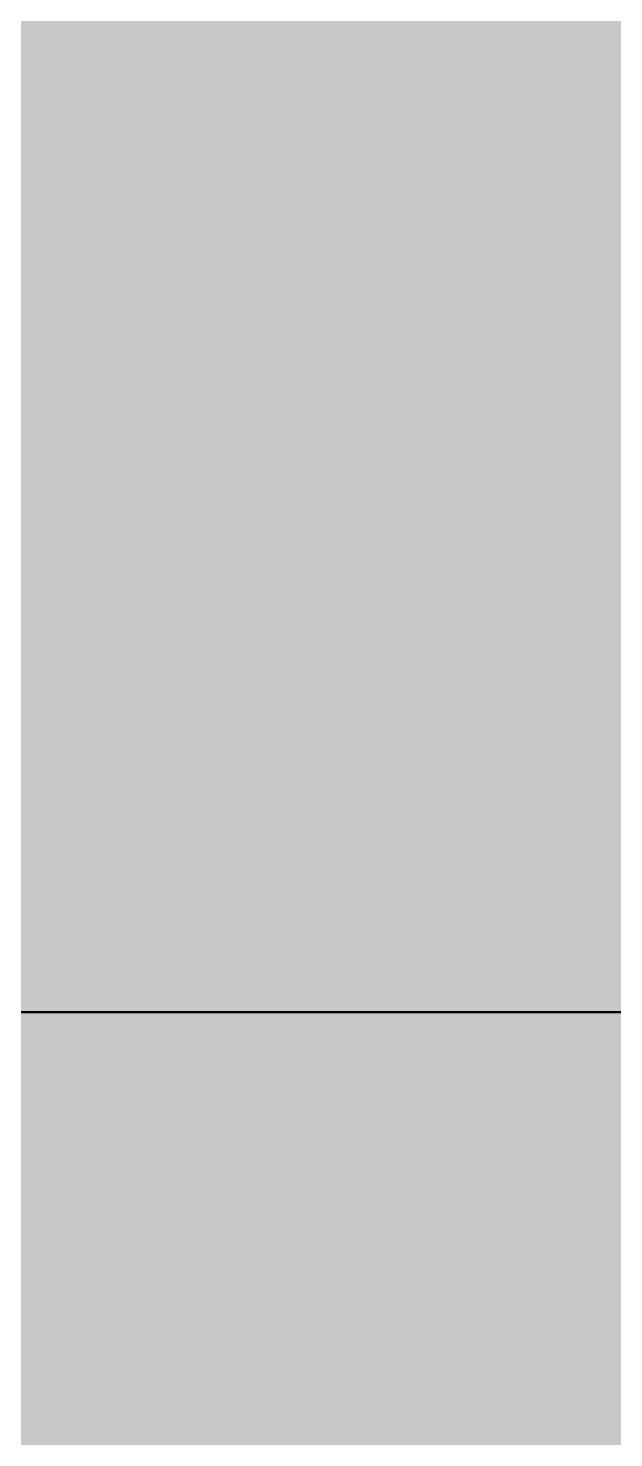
# Model space of a CAD drawing. Header units: millimetres. Extents: x -155050 to -36395, y -2753 to 7638.
# Drawn here: x -81229.7 to -81158.8, y -801.5 to -630.9 of the extents above; entities that cross this region are included whole.
import ezdxf

# ---------------------------------------------------------------- set-up
doc = ezdxf.new("R2010")
doc.units = ezdxf.units.MM
for name, pattern in [('IMPORT-DASHDOT', [11.176, 8.128, -1.524, 0, -1.524]), ('IMPORT-DASHED _2_', [9.652, 8.128, -1.524]), ('IMPORT-DĚLICÍ2 _2_', [15.875, 6.35, -3.175, 0, -3.175, 0, -3.175]), ('IMPORT-KANVBRDO', [20, 7, -6.5, 0, -6.5])]:
    doc.linetypes.add(name, pattern=pattern)
for name, color, linetype, lineweight, true_color in [('---1 - PBS PNP-1', 1, 'Continuous', 35, 0xff0000), ('00_pl_deštová voda oblast', 6, 'Continuous', 25, 0xff00ff), ('00_pL_hranice pozemku', 1, 'Continuous', 35, 0xff0000), ('00_pL_katastr-1', 150, 'Continuous', 35, 0x007fff), ('00_pL_KOTY 1500', 7, 'Continuous', 9, 0x260000), ('00_pL_objekt', 1, 'Continuous', 50, 0xff0000), ('00_pL_přípojka destova kanalizace-2', 7, 'Continuous', 35, 0x3f7f3f), ('212_HK_situace_03_dwg-1', 40, 'Continuous', 9, 0xffbf00), ('A-DOOR-5', 7, 'Continuous', 9, 0xf7f7ef), ('A-FLOR-LEVL-1', 7, 'Continuous', 9, 0x7f7f7f), ('hch budova-1', 7, 'Continuous', 9, 0x00a5a5), ('hch kanal-3', 30, 'IMPORT-KANVBRDO', 9, 0xff7f00), ('hch oploceni-1', 7, 'IMPORT-DĚLICÍ2 _2_', 9, 0x00a5a5), ('hch teren-1', 7, 'Continuous', 9, 0x00a5a5), ('hch tok-1', 7, 'Continuous', 9, 0x00a5a5), ('Obrys', 2, 'Continuous', 9, 0xffff00), ('Obrys-2', 1, 'IMPORT-DASHED _2_', 9, 0xff0000), ('Obrys-3', 5, 'Continuous', 9, 0x0000ff), ('Obrys-4', 5, 'IMPORT-DASHDOT', 9, 0x0000ff), ('PDF7_000 AVE ISN ELEKTRO VO SVĚTLA', 9, 'Continuous', 9, 0x808080), ('PDF7_000 ISN KABELY NN', 9, 'Continuous', 9, 0x808080), ('PDF7_000 ISN SDĚL OPTIKA METALIKA CHRÁNIČKA PŘÍVOD', 9, 'Continuous', 9, 0x808080), ('PDF7_0V - Splašky výtlak zaměřeno', 9, 'Continuous', 9, 0x808080), ('PDF7_0V - Voda návrh', 9, 'Continuous', 9, 0x808080), ('PDF7_0V-návrh kanal dešťová', 7, 'Continuous', 9, 0x656565), ('PDF7_CKKOTY', 7, 'Continuous', 9, 0x260000), ('PDF7_GP Hraniční linie', 7, 'Continuous', 9, 0x0052a5), ('PDF7_GP Stromy', 7, 'Continuous', 9, 0x67a552), ('PDF7_GP Výšky bodů', 7, 'Continuous', 9, 0x0052a5), ('PDF7_POPIS_500', 1, 'Continuous', 9, 0xff0000), ('PDF7_Slezské Předměstí_646971$0$21900', 7, 'Continuous', 9, 0x002600), ('PDF7_VO_KABEL', 7, 'Continuous', 9, 0x7f6f3f), ('zed-1', 5, 'Continuous', 9, 0x0000ff)]:
    doc.layers.add(name, color=color, linetype=linetype, lineweight=lineweight, true_color=true_color)
for name, color, linetype, lineweight in [('0-1', 7, 'Continuous', 9), ('00_pL_KOTY', 7, 'Continuous', 9), ('00_pl_rozhrani ploch', 7, 'Continuous', 18), ('00_pL_stavajici objekty', 7, 'Continuous', 50), ('2966-1_navrh dispozice stroju-HK_02_dwg-1', 7, 'Continuous', 9), ('2966-1_navrh dispozice stroju-HK_dwg-1', 7, 'Continuous', 9), ('A-DOOR', 7, 'Continuous', 9), ('A-FLOR-LEVL', 7, 'Continuous', 9), ('HK_TEREN_SESAZENI_dwg-1', 7, 'Continuous', 9), ('Kóty', 7, 'Continuous', 9), ('PDF7_000 BOURÁNÍ', 7, 'Continuous', 9)]:
    doc.layers.add(name, color=color, linetype=linetype, lineweight=lineweight)

# ---------------------------------------------------------------- blocks, each defined once
blk = doc.blocks.new('M_Vrata_ výsuvná_ sekční - 3000X4000 MM-499574-Řez 4')
at = {"layer": 'A-DOOR-5'}
blk.add_hatch(color=256, dxfattribs=at).paths.add_polyline_path([(-193437.35, -750), (-193133.19, -750), (-193133.19, -738), (-193008.09, -738), (-193008.09, -450), (-192979.2, -450), (-192979.2, 1700), (-192988.19, 1700), (-192988.19, 2750), (-196979.2, 2750), (-196979.2, -738), (-196843.19, -738), (-196843.19, -750), (-193788.73, -750)])
at = {"layer": 'A-DOOR'}
for p, q in [((-193133.19, -750), (-196843.19, -750)), ((-196843.19, -750), (-193133.19, -750))]:
    blk.add_line(p, q, dxfattribs=at)
blk = doc.blocks.new('Rampa - Rampa-823350-Řez 4')
at = {"layer": 'A-FLOR-LEVL-1'}
blk.add_hatch(color=256, dxfattribs=at).paths.add_polyline_path([(-194491.48, -945.21), (-192988.19, -945.21), (-192988.19, -765.12), (-193008.09, -765.12), (-193008.09, -756), (-193108.19, -756), (-193108.19, -750), (-196868.19, -750), (-196868.19, -756), (-196988.19, -756.78), (-196988.19, -945.21), (-195897, -945.21)])
blk = doc.blocks.new('2966-1_navrh dispozice stroju-HK_dwg-867852-Řez 4')
at = {"layer": '0-1'}
for p, q in [((-194955.83, -750), (-197875.83, -750)), ((-197875.83, -750), (-194955.83, -750)), ((-194955.83, -750), (-197875.83, -750)), ((-197875.83, -750), (-196306.83, -750)), ((-194955.83, -750), (-197875.83, -750)), ((-194955.83, -750), (-197875.83, -750)), ((-194955.83, -750), (-197875.83, -750)), ((-194955.83, -750), (-197875.83, -750)), ((-194955.83, -750), (-197875.83, -750)), ((-194955.83, -750), (-197875.83, -750)), ((-194955.83, -750), (-197875.83, -750)), ((-194955.83, -750), (-197875.83, -750)), ((-194955.83, -750), (-197875.83, -750)), ((-194955.83, -750), (-197875.83, -750)), ((-194955.83, -750), (-197875.83, -750)), ((-194955.83, -750), (-197875.83, -750)), ((-197875.83, -750), (-194955.83, -750)), ((-196306.83, -750), (-197875.83, -750)), ((-194955.83, -750), (-197875.83, -750)), ((-194955.83, -750), (-197875.83, -750)), ((-194955.83, -750), (-197875.83, -750)), ((-194955.83, -750), (-197875.83, -750)), ((-194955.83, -750), (-197875.83, -750)), ((-194955.83, -750), (-197875.83, -750)), ((-194955.83, -750), (-197875.83, -750)), ((-194955.83, -750), (-197875.83, -750)), ((-194955.83, -750), (-197875.83, -750)), ((-194955.83, -750), (-197875.83, -750)), ((-194955.83, -750), (-197875.83, -750)), ((-194955.83, -750), (-197875.83, -750)), ((-197616.83, -750), (-194955.83, -750)), ((-197616.83, -750), (-194955.83, -750)), ((-196394.83, -750), (-197304.83, -750)), ((-197304.83, -750), (-196394.83, -750)), ((-197304.83, -750), (-196394.83, -750)), ((-197304.83, -750), (-196394.83, -750)), ((-196394.83, -750), (-197304.83, -750)), ((-197304.83, -750), (-196394.83, -750)), ((-197304.83, -750), (-196394.83, -750)), ((-197304.83, -750), (-196394.83, -750)), ((-197214.83, -750), (-196634.83, -750)), ((-196634.83, -750), (-197214.83, -750)), ((-197214.83, -750), (-196634.83, -750)), ((-196634.83, -750), (-197214.83, -750)), ((-196654.83, -750), (-197194.83, -750)), ((-196654.83, -750), (-197194.83, -750)), ((-196816.87, -750), (-196537.33, -750)), ((-196816.87, -750), (-196537.33, -750)), ((-196537.33, -750), (-196812.83, -750)), ((-196812.83, -750), (-196537.33, -750)), ((-196537.33, -750), (-196812.83, -750)), ((-196812.83, -750), (-196537.33, -750)), ((-196639.85, -750), (-196795.8, -750)), ((-196640.83, -750), (-196794.83, -750)), ((-196789.83, -750), (-196645.83, -750)), ((-196646.83, -750), (-196788.83, -750)), ((-196646.83, -750), (-196788.83, -750)), ((-196654.11, -750), (-196781.55, -750)), ((-196655.81, -750), (-196779.44, -750)), ((-196655.81, -750), (-196779.44, -750)), ((-196653.33, -750), (-196779.33, -750)), ((-196653.33, -750), (-196779.33, -750)), ((-196653.33, -750), (-196779.33, -750)), ((-196653.33, -750), (-196779.33, -750)), ((-196653.33, -750), (-196779.33, -750)), ((-196653.33, -750), (-196779.33, -750)), ((-196778.33, -750), (-196654.33, -750)), ((-196778.33, -750), (-196654.33, -750)), ((-196660.83, -750), (-196774.83, -750)), ((-196774.83, -750), (-196660.83, -750)), ((-196772.41, -750), (-196660.25, -750)), ((-196772.41, -750), (-196660.25, -750)), ((-196764.08, -750), (-196554.83, -750)), ((-196764.08, -750), (-196554.83, -750)), ((-196763.83, -750), (-196668.83, -750)), ((-196763.83, -750), (-196668.83, -750)), ((-196668.83, -750), (-196763.83, -750)), ((-196668.83, -750), (-196763.83, -750)), ((-196763.83, -750), (-196668.83, -750)), ((-196763.83, -750), (-196668.83, -750)), ((-196668.83, -750), (-196763.83, -750)), ((-196668.83, -750), (-196763.83, -750)), ((-196763.58, -750), (-196672.08, -750)), ((-196755.88, -750), (-196679.78, -750)), ((-196654.11, -750), (-196717.83, -750)), ((-196680.83, -750), (-196698.83, -750)), ((-196646.83, -750), (-196697.83, -750)), ((-196666.78, -750), (-196697.52, -750)), ((-196666.78, -750), (-196697.52, -750)), ((-196666.78, -750), (-196697.52, -750)), ((-196666.78, -750), (-196697.52, -750)), ((-196676.33, -750), (-196696.33, -750)), ((-196676.33, -750), (-196696.33, -750)), ((-196552.83, -750), (-196694.83, -750)), ((-196689.91, -750), (-196633.83, -750)), ((-196483.75, -750), (-196689.91, -750)), ((-196687.83, -750), (-196633.83, -750)), ((-196684.95, -750), (-196680.83, -750)), ((-196681.3, -750), (-196661.54, -750)), ((-196681.3, -750), (-196661.54, -750)), ((-196680.51, -750), (-196681.23, -750)), ((-196680.51, -750), (-196681.23, -750)), ((-196680.51, -750), (-196681.23, -750)), ((-196680.51, -750), (-196681.23, -750)), ((-196663.83, -750), (-196680.83, -750)), ((-196675.2, -750), (-196680.51, -750)), ((-196675.2, -750), (-196680.51, -750)), ((-196678.33, -750), (-196680.08, -750)), ((-196679.78, -750), (-196666.08, -750)), ((-196678.33, -750), (-196665.73, -750)), ((-196678.33, -750), (-196677.83, -750)), ((-196660.28, -750), (-196677.49, -750)), ((-196660.28, -750), (-196677.49, -750)), ((-196667.33, -750), (-196675.33, -750)), ((-196667.33, -750), (-196675.33, -750)), ((-196671.33, -750), (-196675.33, -750)), ((-196667.33, -750), (-196675.33, -750)), ((-196667.33, -750), (-196675.33, -750)), ((-196671.33, -750), (-196675.33, -750)), ((-196664.83, -750), (-196675.33, -750)), ((-196664.83, -750), (-196675.33, -750)), ((-196675.28, -750), (-196674.59, -750)), ((-196675.2, -750), (-196674.83, -750)), ((-196674.83, -750), (-196675.2, -750)), ((-196675.2, -750), (-196674.83, -750)), ((-196674.83, -750), (-196675.2, -750)), ((-196672.04, -750), (-196675.16, -750)), ((-196672.83, -750), (-196674.83, -750)), ((-196674.83, -750), (-196672.83, -750)), ((-196672.83, -750), (-196674.83, -750)), ((-196674.83, -750), (-196672.83, -750)), ((-196661.33, -750), (-196673.93, -750)), ((-196661.33, -750), (-196673.93, -750)), ((-196665.85, -750), (-196673.86, -750)), ((-196664.83, -750), (-196672.83, -750)), ((-196672.83, -750), (-196664.83, -750)), ((-196664.83, -750), (-196672.83, -750)), ((-196672.83, -750), (-196664.83, -750)), ((-196667.33, -750), (-196671.33, -750)), ((-196667.33, -750), (-196671.33, -750)), ((-196654.11, -750), (-196670.11, -750)), ((-196654.11, -750), (-196670.11, -750)), ((-196666.78, -750), (-196668.83, -750)), ((-196666.78, -750), (-196668.83, -750)), ((-196663.83, -750), (-196668.83, -750)), ((-196663.83, -750), (-196668.83, -750)), ((-196663.83, -750), (-196668.83, -750)), ((-196663.83, -750), (-196668.83, -750)), ((-196666.78, -750), (-196668.83, -750)), ((-196666.78, -750), (-196668.83, -750)), ((-196663.83, -750), (-196668.83, -750)), ((-196663.83, -750), (-196668.83, -750)), ((-196663.83, -750), (-196668.83, -750)), ((-196663.83, -750), (-196668.83, -750)), ((-196655.76, -750), (-196668.32, -750)), ((-196645.83, -750), (-196668.3, -750)), ((-196667.61, -750), (-196666.78, -750)), ((-196667.61, -750), (-196666.78, -750)), ((-196667.31, -750), (-196663.07, -750)), ((-196667.31, -750), (-196663.07, -750)), ((-196663.83, -750), (-196666.78, -750)), ((-196666.78, -750), (-196663.83, -750)), ((-196666.08, -750), (-196633.83, -750)), ((-196657.21, -750), (-196665.85, -750)), ((-196614.33, -750), (-196664.83, -750)), ((-196664.83, -750), (-196614.33, -750)), ((-196614.33, -750), (-196664.83, -750)), ((-196664.83, -750), (-196614.33, -750)), ((-196655.83, -750), (-196663.83, -750)), ((-196655.83, -750), (-196663.83, -750)), ((-196663.33, -750), (-196661.58, -750)), ((-196660.95, -750), (-196663.07, -750)), ((-196660.95, -750), (-196663.07, -750)), ((-196654.71, -750), (-196660.95, -750)), ((-196654.71, -750), (-196660.95, -750)), ((-196633.83, -750), (-196660.83, -750)), ((-196660.33, -750), (-196660.83, -750)), ((-196660.83, -750), (-196660.33, -750)), ((-196660.83, -750), (-196660.33, -750)), ((-196660.33, -750), (-196660.83, -750)), ((-196660.83, -750), (-196660.33, -750)), ((-196660.83, -750), (-196660.33, -750)), ((-196660.83, -750), (-196660.33, -750)), ((-196660.33, -750), (-196660.83, -750)), ((-196660.83, -750), (-196660.33, -750)), ((-196660.33, -750), (-196660.83, -750)), ((-196660.83, -750), (-196660.33, -750)), ((-196660.83, -750), (-196660.33, -750)), ((-196660.83, -750), (-196660.33, -750)), ((-196660.83, -750), (-196660.33, -750)), ((-196660.83, -750), (-196660.33, -750)), ((-196660.83, -750), (-196660.33, -750)), ((-196660.33, -750), (-196660.83, -750)), ((-196660.33, -750), (-196660.83, -750)), ((-196660.83, -750), (-196660.33, -750)), ((-196660.83, -750), (-196660.33, -750)), ((-196660.33, -750), (-196660.83, -750)), ((-196660.83, -750), (-196660.33, -750)), ((-196660.83, -750), (-196660.33, -750)), ((-196660.83, -750), (-196660.33, -750)), ((-196660.33, -750), (-196660.83, -750)), ((-196660.83, -750), (-196660.33, -750)), ((-196660.33, -750), (-196660.83, -750)), ((-196660.83, -750), (-196660.33, -750)), ((-196660.83, -750), (-196660.33, -750)), ((-196660.83, -750), (-196660.33, -750)), ((-196660.83, -750), (-196660.33, -750)), ((-196660.83, -750), (-196660.33, -750)), ((-196660.83, -750), (-196660.33, -750)), ((-196660.33, -750), (-196660.83, -750)), ((-196652.83, -750), (-196660.33, -750)), ((-196660.33, -750), (-196652.83, -750)), ((-196652.83, -750), (-196660.33, -750)), ((-196660.33, -750), (-196652.83, -750)), ((-196652.83, -750), (-196660.33, -750)), ((-196660.33, -750), (-196652.83, -750)), ((-196652.83, -750), (-196660.33, -750)), ((-196660.33, -750), (-196652.83, -750)), ((-196660.25, -750), (-196652.58, -750)), ((-196660.25, -750), (-196652.58, -750)), ((-196656.65, -750), (-196657.58, -750)), ((-196656.65, -750), (-196657.58, -750)), ((-196656.65, -750), (-196657.58, -750)), ((-196656.65, -750), (-196657.58, -750)), ((-196656.16, -750), (-196656.65, -750)), ((-196656.16, -750), (-196656.65, -750)), ((-196656.16, -750), (-196656.65, -750)), ((-196656.16, -750), (-196656.65, -750)), ((-196654.83, -750), (-196644.83, -750)), ((-196654.83, -750), (-196644.83, -750)), ((-196653.83, -750), (-196654.71, -750)), ((-196653.83, -750), (-196654.71, -750)), ((-196654.33, -750), (-196653.33, -750)), ((-196654.33, -750), (-196653.33, -750)), ((-196653.86, -750), (-196654.33, -750)), ((-196651.83, -750), (-196653.83, -750)), ((-196653.83, -750), (-196651.83, -750)), ((-196651.33, -750), (-196653.33, -750)), ((-196651.33, -750), (-196653.33, -750)), ((-196653.33, -750), (-196650.83, -750)), ((-196650.83, -750), (-196653.33, -750)), ((-196653.33, -750), (-196650.83, -750)), ((-196650.83, -750), (-196653.33, -750)), ((-196652.36, -750), (-196653.3, -750)), ((-196652.36, -750), (-196653.3, -750)), ((-196652.36, -750), (-196653.3, -750)), ((-196652.36, -750), (-196653.3, -750)), ((-196646.83, -750), (-196652.83, -750)), ((-196652.83, -750), (-196646.83, -750)), ((-196646.83, -750), (-196652.83, -750)), ((-196652.83, -750), (-196646.83, -750)), ((-196649.42, -750), (-196652.58, -750)), ((-196649.42, -750), (-196652.58, -750)), ((-196651.87, -750), (-196652.36, -750)), ((-196651.87, -750), (-196652.36, -750)), ((-196651.87, -750), (-196652.36, -750)), ((-196651.87, -750), (-196652.36, -750)), ((-196651.83, -750), (-196640.33, -750)), ((-196649.33, -750), (-196651.33, -750)), ((-196651.33, -750), (-196649.33, -750)), ((-196649.33, -750), (-196651.33, -750)), ((-196649.33, -750), (-196651.33, -750)), ((-196649.33, -750), (-196651.33, -750)), ((-196645.83, -750), (-196651.02, -750)), ((-196649.33, -750), (-196635.33, -750)), ((-196645.83, -750), (-196646.83, -750)), ((-196631.33, -750), (-196646.83, -750)), ((-196646.83, -750), (-196631.33, -750)), ((-196646.83, -750), (-196617.4, -750)), ((-196646.83, -750), (-196617.4, -750)), ((-196631.33, -750), (-196646.83, -750)), ((-196646.83, -750), (-196631.33, -750)), ((-196646.83, -750), (-196617.4, -750)), ((-196646.83, -750), (-196617.4, -750)), ((-196635.33, -750), (-196646.33, -750)), ((-196635.33, -750), (-196646.33, -750)), ((-196642.83, -750), (-196645.83, -750)), ((-196645.83, -750), (-196645.43, -750)), ((-196642.83, -750), (-196645.83, -750)), ((-196645.33, -750), (-196645.83, -750)), ((-196645.83, -750), (-196645.33, -750)), ((-196645.33, -750), (-196645.83, -750)), ((-196645.83, -750), (-196645.33, -750)), ((-196645.33, -750), (-196642.33, -750)), ((-196642.33, -750), (-196645.33, -750)), ((-196645.33, -750), (-196642.33, -750)), ((-196642.33, -750), (-196645.33, -750)), ((-196644.83, -750), (-196634.83, -750)), ((-196644.83, -750), (-196634.83, -750)), ((-196644.83, -750), (-196634.83, -750)), ((-196644.83, -750), (-196634.83, -750)), ((-196640.33, -750), (-196642.83, -750)), ((-196633.83, -750), (-196642.83, -750)), ((-196621.33, -750), (-196641.33, -750)), ((-196621.33, -750), (-196641.33, -750)), ((-196621.33, -750), (-196641.33, -750)), ((-196621.33, -750), (-196641.33, -750)), ((-196640.33, -750), (-196633.83, -750)), ((-196639.95, -750), (-196635.95, -750)), ((-196635.95, -750), (-196639.95, -750)), ((-196614.33, -750), (-196635.33, -750)), ((-196635.33, -750), (-196614.33, -750)), ((-196635.33, -750), (-196628.13, -750)), ((-196628.13, -750), (-196635.33, -750)), ((-196635.33, -750), (-196628.13, -750)), ((-196628.13, -750), (-196635.33, -750)), ((-196614.33, -750), (-196635.33, -750)), ((-196635.33, -750), (-196614.33, -750)), ((-196635.33, -750), (-196628.13, -750)), ((-196628.13, -750), (-196635.33, -750)), ((-196635.33, -750), (-196628.13, -750)), ((-196628.13, -750), (-196635.33, -750)), ((-196633.43, -750), (-196635.32, -750)), ((-196633.43, -750), (-196635.32, -750)), ((-196634.75, -750), (-196628.13, -750)), ((-196628.13, -750), (-196634.75, -750)), ((-196628.13, -750), (-196634.12, -750)), ((-196634.12, -750), (-196628.13, -750)), ((-196633.93, -750), (-196628.13, -750)), ((-196628.13, -750), (-196633.93, -750)), ((-196453.83, -750), (-196633.83, -750)), ((-196633.83, -750), (-196453.83, -750)), ((-196616.33, -750), (-196631.33, -750)), ((-196616.33, -750), (-196631.33, -750)), ((-196616.33, -750), (-196631.33, -750)), ((-196616.33, -750), (-196631.33, -750)), ((-196580.83, -750), (-196628.83, -750)), ((-196628.83, -750), (-196580.83, -750)), ((-196580.83, -750), (-196628.83, -750)), ((-196628.83, -750), (-196580.83, -750)), ((-196627.33, -750), (-196628.13, -750)), ((-196627.33, -750), (-196628.13, -750)), ((-196627.33, -750), (-196628.13, -750)), ((-196627.33, -750), (-196628.13, -750)), ((-196627.33, -750), (-196628.13, -750)), ((-196627.33, -750), (-196628.13, -750)), ((-196627.33, -750), (-196628.13, -750)), ((-196627.33, -750), (-196628.13, -750)), ((-196627.33, -750), (-196628.13, -750)), ((-196627.33, -750), (-196628.13, -750)), ((-196627.33, -750), (-196628.13, -750)), ((-196627.33, -750), (-196628.13, -750)), ((-196627.33, -750), (-196628.13, -750)), ((-196627.33, -750), (-196628.13, -750)), ((-196616.83, -750), (-196617.83, -750)), ((-196614.84, -750), (-196617.4, -750)), ((-196614.84, -750), (-196617.4, -750)), ((-196616.83, -750), (-196614.33, -750)), ((-196616.83, -750), (-196614.33, -750)), ((-196613.84, -750), (-196616.83, -750))]:
    blk.add_line(p, q, dxfattribs=at)
at = {"layer": '0-1', "flags": 128}
for points in [[(-196536.83, -750), (-196554.75, -750), (-197294.91, -750), (-197312.83, -750)], [(-196536.83, -750), (-196554.75, -750), (-197294.91, -750), (-197312.83, -750)], [(-197194.83, -750), (-196654.83, -750), (-196644.83, -750)], [(-197194.83, -750), (-196654.83, -750), (-196644.83, -750)], [(-196537.33, -750), (-196824.83, -750), (-196851.83, -750)], [(-196537.33, -750), (-196824.83, -750), (-196851.83, -750)], [(-196794.83, -750), (-196664.83, -750), (-196654.83, -750)], [(-196794.83, -750), (-196664.83, -750), (-196654.83, -750)], [(-196794.83, -750), (-196664.83, -750), (-196654.83, -750)], [(-196794.83, -750), (-196664.83, -750), (-196654.83, -750)], [(-196654.33, -750), (-196778.33, -750), (-196779.33, -750)], [(-196654.33, -750), (-196778.33, -750), (-196779.33, -750)], [(-196664, -750), (-196768.66, -750), (-196772.41, -750), (-196660.25, -750)], [(-196664, -750), (-196768.66, -750), (-196772.41, -750), (-196660.25, -750)], [(-196770.6, -750), (-196662.05, -750), (-196661.87, -750), (-196663.83, -750), (-196768.83, -750), (-196770.79, -750)], [(-196770.6, -750), (-196662.05, -750), (-196661.87, -750), (-196663.83, -750), (-196768.83, -750), (-196770.79, -750)], [(-196763.83, -750), (-196735.14, -750), (-196697.52, -750), (-196671.33, -750), (-196675.33, -750)], [(-196763.83, -750), (-196735.14, -750), (-196697.52, -750), (-196671.33, -750), (-196675.33, -750)], [(-196672.08, -750), (-196672.15, -750), (-196763.5, -750)], [(-196670.09, -750), (-196670.11, -750), (-196716.33, -750), (-196762.55, -750), (-196762.57, -750), (-196670.08, -750), (-196653.86, -750), (-196651.35, -750), (-196651.6, -750)], [(-196670.09, -750), (-196670.11, -750), (-196716.33, -750), (-196762.55, -750), (-196762.57, -750), (-196670.08, -750), (-196653.86, -750), (-196651.35, -750), (-196651.6, -750)], [(-196668.83, -750), (-196697.52, -750), (-196735.14, -750), (-196761.33, -750), (-196757.33, -750)], [(-196668.83, -750), (-196697.52, -750), (-196735.14, -750), (-196761.33, -750), (-196757.33, -750)], [(-196674.65, -750), (-196675.16, -750), (-196760.49, -750)], [(-196755.22, -750), (-196742.97, -750), (-196742.89, -750), (-196689.76, -750), (-196689.68, -750), (-196677.44, -750)], [(-196755.22, -750), (-196742.97, -750), (-196742.89, -750), (-196689.76, -750), (-196689.68, -750), (-196677.44, -750)], [(-196752.89, -750), (-196752.33, -750), (-196680.33, -750), (-196679.76, -750)], [(-196752.89, -750), (-196752.33, -750), (-196680.33, -750), (-196679.76, -750)], [(-196552.83, -750), (-196694.83, -750), (-196702.83, -750)], [(-196702.83, -750), (-196694.83, -750), (-196552.83, -750)], [(-196697.83, -750), (-196687.83, -750), (-196475.83, -750)], [(-196633.83, -750), (-196687.83, -750), (-196697.83, -750)], [(-196548.83, -750), (-196683.83, -750), (-196693.83, -750)], [(-196552.83, -750), (-196556.36, -750), (-196689.91, -750)], [(-196633.83, -750), (-196687.83, -750), (-196689.91, -750)], [(-196481.04, -750), (-196524.63, -750), (-196543.03, -750), (-196548.83, -750), (-196689.91, -750)], [(-196475.83, -750), (-196485.83, -750), (-196687.83, -750), (-196689.91, -750)], [(-196681.23, -750), (-196680.51, -750), (-196681.23, -750)], [(-196681.23, -750), (-196680.51, -750), (-196675.2, -750)], [(-196675.2, -750), (-196680.51, -750), (-196681.23, -750)], [(-196681.23, -750), (-196680.51, -750), (-196681.23, -750)], [(-196681.23, -750), (-196680.51, -750), (-196675.2, -750)], [(-196675.2, -750), (-196680.51, -750), (-196681.23, -750)], [(-196680.83, -750), (-196665.32, -750), (-196678.33, -750)], [(-196678.33, -750), (-196663.33, -750), (-196663.83, -750)], [(-196677.83, -750), (-196668.64, -750), (-196678.33, -750)], [(-196677.49, -750), (-196677.44, -750), (-196660.37, -750), (-196660.28, -750)], [(-196677.49, -750), (-196677.44, -750), (-196660.37, -750), (-196660.28, -750)], [(-196666.78, -750), (-196666.71, -750), (-196669.02, -750), (-196671.33, -750), (-196673.64, -750), (-196675.95, -750), (-196673.64, -750), (-196671.33, -750), (-196669.02, -750), (-196666.71, -750), (-196666.78, -750), (-196663.83, -750)], [(-196663.83, -750), (-196666.78, -750), (-196666.71, -750), (-196669.02, -750), (-196671.33, -750), (-196673.64, -750), (-196675.95, -750), (-196673.64, -750), (-196671.33, -750), (-196669.02, -750), (-196666.71, -750), (-196666.78, -750)], [(-196675.33, -750), (-196671.33, -750), (-196667.33, -750)], [(-196675.33, -750), (-196671.33, -750), (-196667.33, -750)], [(-196673.77, -750), (-196674.42, -750), (-196675.22, -750)], [(-196672.08, -750), (-196672.15, -750), (-196672.08, -750)], [(-196667.58, -750), (-196668.83, -750), (-196672.04, -750)], [(-196667.33, -750), (-196671.33, -750), (-196668.83, -750)], [(-196667.33, -750), (-196671.33, -750), (-196668.83, -750)], [(-196663.07, -750), (-196667.13, -750), (-196661.83, -750), (-196653.83, -750)], [(-196663.07, -750), (-196667.13, -750), (-196661.83, -750), (-196653.83, -750)], [(-196660.88, -750), (-196664, -750), (-196660.25, -750), (-196652.58, -750)], [(-196660.88, -750), (-196664, -750), (-196660.25, -750), (-196652.58, -750)], [(-196663.83, -750), (-196661.54, -750), (-196659.07, -750), (-196654.37, -750), (-196661.87, -750)], [(-196663.83, -750), (-196661.54, -750), (-196659.07, -750), (-196654.37, -750), (-196661.87, -750)], [(-196662.05, -750), (-196661.85, -750), (-196663.07, -750), (-196660.95, -750)], [(-196662.05, -750), (-196661.85, -750), (-196663.07, -750), (-196660.95, -750)], [(-196661.85, -750), (-196660.95, -750), (-196654.71, -750)], [(-196661.85, -750), (-196660.95, -750), (-196654.71, -750)], [(-196660.83, -750), (-196651.83, -750), (-196645.83, -750)], [(-196660.83, -750), (-196660.33, -750), (-196660.83, -750)], [(-196660.83, -750), (-196660.33, -750), (-196660.83, -750)], [(-196660.83, -750), (-196660.33, -750), (-196660.83, -750)], [(-196660.83, -750), (-196660.33, -750), (-196660.83, -750)], [(-196660.83, -750), (-196660.33, -750), (-196660.83, -750)], [(-196660.83, -750), (-196660.33, -750), (-196660.83, -750)], [(-196660.83, -750), (-196660.33, -750), (-196660.83, -750)], [(-196660.83, -750), (-196660.33, -750), (-196660.83, -750)], [(-196653.86, -750), (-196653.89, -750), (-196654.11, -750), (-196651.6, -750), (-196660.31, -750)], [(-196651.33, -750), (-196653.86, -750), (-196653.89, -750), (-196654.11, -750), (-196651.6, -750), (-196660.31, -750)], [(-196659.06, -750), (-196658.35, -750), (-196657.63, -750), (-196656.16, -750), (-196654.51, -750), (-196653.3, -750)], [(-196653.3, -750), (-196654.51, -750), (-196656.16, -750), (-196657.63, -750), (-196658.35, -750), (-196659.06, -750), (-196657.58, -750)], [(-196659.06, -750), (-196658.35, -750), (-196657.63, -750), (-196656.16, -750), (-196654.51, -750), (-196653.3, -750)], [(-196653.3, -750), (-196654.51, -750), (-196656.16, -750), (-196657.63, -750), (-196658.35, -750), (-196659.06, -750), (-196657.58, -750)], [(-196654.37, -750), (-196653.89, -750), (-196654.71, -750), (-196653.83, -750)], [(-196654.37, -750), (-196653.89, -750), (-196654.71, -750), (-196653.83, -750)], [(-196651.33, -750), (-196653.86, -750), (-196654.33, -750)], [(-196651.33, -750), (-196649.33, -750), (-196635.33, -750)], [(-196617.4, -750), (-196614.84, -750), (-196617.4, -750), (-196646.83, -750)], [(-196646.83, -750), (-196617.4, -750), (-196614.84, -750)], [(-196617.4, -750), (-196614.84, -750), (-196617.4, -750), (-196646.83, -750)], [(-196646.83, -750), (-196617.4, -750), (-196614.84, -750)], [(-196617.83, -750), (-196616.83, -750), (-196613.84, -750)]]:
    blk.add_lwpolyline(points, dxfattribs=at)
for points in [[(-196658.08, -750), (-196660.88, -750), (-196652.58, -750), (-196649.42, -750)], [(-196658.08, -750), (-196660.88, -750), (-196652.58, -750), (-196649.42, -750)], [(-196660.83, -750), (-196660.33, -750)], [(-196660.83, -750), (-196660.33, -750)]]:
    blk.add_lwpolyline(points, close=True, dxfattribs=at)
at = {"layer": '0-1'}
for points, degree, knots in [([(-196681.3, -750), (-196685.29, -750), (-196691, -750), (-196697.84, -750), (-196701.47, -750), (-196703.95, -750), (-196705.74, -750), (-196707.08, -750), (-196708.18, -750), (-196709.18, -750), (-196710.15, -750), (-196711.01, -750), (-196711.73, -750), (-196712.28, -750), (-196712.75, -750), (-196713.19, -750), (-196713.62, -750), (-196714.02, -750), (-196714.37, -750), (-196714.67, -750), (-196714.99, -750), (-196715.35, -750), (-196715.71, -750), (-196716.03, -750), (-196716.33, -750), (-196716.62, -750), (-196716.95, -750), (-196717.31, -750), (-196717.66, -750), (-196717.98, -750), (-196718.29, -750), (-196718.63, -750), (-196719.03, -750), (-196719.47, -750), (-196719.9, -750), (-196720.37, -750), (-196720.93, -750), (-196721.65, -750), (-196722.51, -750), (-196723.47, -750), (-196724.47, -750), (-196725.58, -750), (-196726.92, -750), (-196728.7, -750), (-196731.19, -750), (-196738.81, -750), (-196745.65, -750), (-196751.36, -750)], 3, [0, 0, 0, 0, 0.17076, 0.244545, 0.29289, 0.326369, 0.350767, 0.369291, 0.383821, 0.398168, 0.411987, 0.425169, 0.435048, 0.442749, 0.448937, 0.455231, 0.461462, 0.467559, 0.472298, 0.476123, 0.480781, 0.485925, 0.491462, 0.495943, 0.5, 0.504058, 0.508539, 0.514076, 0.51922, 0.523878, 0.527703, 0.532441, 0.538539, 0.54477, 0.551064, 0.557252, 0.564953, 0.574832, 0.588014, 0.601833, 0.616179, 0.630709, 0.649234, 0.673632, 0.707111, 0.755456, 1, 1, 1, 1]), ([(-196681.3, -750), (-196685.29, -750), (-196691, -750), (-196697.84, -750), (-196701.47, -750), (-196703.95, -750), (-196705.74, -750), (-196707.08, -750), (-196708.18, -750), (-196709.18, -750), (-196710.15, -750), (-196711.01, -750), (-196711.73, -750), (-196712.28, -750), (-196712.75, -750), (-196713.19, -750), (-196713.62, -750), (-196714.02, -750), (-196714.37, -750), (-196714.67, -750), (-196714.99, -750), (-196715.35, -750), (-196715.71, -750), (-196716.03, -750), (-196716.33, -750), (-196716.62, -750), (-196716.95, -750), (-196717.31, -750), (-196717.66, -750), (-196717.98, -750), (-196718.29, -750), (-196718.63, -750), (-196719.03, -750), (-196719.47, -750), (-196719.9, -750), (-196720.37, -750), (-196720.93, -750), (-196721.65, -750), (-196722.51, -750), (-196723.47, -750), (-196724.47, -750), (-196725.58, -750), (-196726.92, -750), (-196728.7, -750), (-196731.19, -750), (-196738.81, -750), (-196745.65, -750), (-196751.36, -750)], 3, [0, 0, 0, 0, 0.17076, 0.244545, 0.29289, 0.326369, 0.350767, 0.369291, 0.383821, 0.398168, 0.411987, 0.425169, 0.435048, 0.442749, 0.448937, 0.455231, 0.461462, 0.467559, 0.472298, 0.476123, 0.480781, 0.485925, 0.491462, 0.495943, 0.5, 0.504058, 0.508539, 0.514076, 0.51922, 0.523878, 0.527703, 0.532441, 0.538539, 0.54477, 0.551064, 0.557252, 0.564953, 0.574832, 0.588014, 0.601833, 0.616179, 0.630709, 0.649234, 0.673632, 0.707111, 0.755456, 1, 1, 1, 1]), ([(-196687.6, -750), (-196688.38, -750), (-196689.4, -750), (-196690.14, -750), (-196690.38, -750), (-196690.28, -750), (-196689.86, -750), (-196689.15, -750), (-196688.16, -750), (-196686.91, -750), (-196685.43, -750), (-196683.74, -750), (-196681.88, -750), (-196679.87, -750), (-196677.76, -750), (-196675.59, -750), (-196673.41, -750), (-196671.28, -750), (-196669.24, -750), (-196667.34, -750), (-196665.61, -750), (-196664.08, -750), (-196662.77, -750), (-196661.72, -750), (-196660.7, -750), (-196660.33, -750), (-196660.33, -750)], 3, [0, 0, 0, 0, 0.061729, 0.091914, 0.122605, 0.154576, 0.18833, 0.224138, 0.261853, 0.301342, 0.342259, 0.384385, 0.427423, 0.471053, 0.515173, 0.559495, 0.603917, 0.648085, 0.691867, 0.735057, 0.777424, 0.818714, 0.858518, 0.896658, 0.932838, 1, 1, 1, 1]), ([(-196689.77, -750), (-196689.37, -750), (-196688.41, -750), (-196686.71, -750), (-196685.2, -750), (-196683.49, -750), (-196681.63, -750), (-196679.63, -750), (-196677.54, -750), (-196675.4, -750), (-196673.25, -750), (-196671.15, -750), (-196669.15, -750), (-196667.27, -750), (-196665.55, -750), (-196664.03, -750), (-196662.31, -750), (-196661.34, -750), (-196660.92, -750)], 3, [0, 0, 0, 0, 0.090556, 0.139005, 0.19069, 0.246151, 0.305241, 0.367676, 0.432665, 0.499069, 0.565611, 0.63077, 0.693571, 0.752999, 0.808689, 0.860502, 0.909021, 1, 1, 1, 1]), ([(-196677.49, -750), (-196680.17, -750), (-196684.37, -750), (-196687.82, -750), (-196689.76, -750)], 2, [0, 0, 0, 0.437518, 0.683873, 1, 1, 1]), ([(-196677.49, -750), (-196680.17, -750), (-196684.37, -750), (-196687.82, -750), (-196689.76, -750)], 2, [0, 0, 0, 0.437518, 0.683873, 1, 1, 1]), ([(-196660.33, -750), (-196660.31, -750), (-196660.84, -750), (-196662.93, -750), (-196664.72, -750), (-196665.98, -750)], 3, [0, 0, 0, 0, 0.381366, 0.576576, 1, 1, 1, 1]), ([(-196658.95, -750), (-196658.95, -750), (-196658.93, -750), (-196658.9, -750), (-196658.87, -750), (-196658.83, -750), (-196658.78, -750), (-196658.72, -750), (-196658.65, -750), (-196658.57, -750), (-196658.48, -750), (-196658.38, -750), (-196658.26, -750), (-196658.1, -750), (-196657.97, -750), (-196657.88, -750)], 3, [0, 0, 0, 0, 0.119793, 0.181077, 0.243331, 0.306759, 0.371561, 0.437921, 0.506003, 0.575943, 0.647838, 0.721733, 0.797612, 0.875386, 1, 1, 1, 1]), ([(-196657.88, -750), (-196657.97, -750), (-196658.1, -750), (-196658.26, -750), (-196658.38, -750), (-196658.48, -750), (-196658.57, -750), (-196658.65, -750), (-196658.72, -750), (-196658.78, -750), (-196658.83, -750), (-196658.87, -750), (-196658.9, -750), (-196658.93, -750), (-196658.95, -750), (-196658.95, -750)], 3, [0, 0, 0, 0, 0.124614, 0.202388, 0.278267, 0.352162, 0.424057, 0.493997, 0.562079, 0.628439, 0.693241, 0.756669, 0.818923, 0.880207, 1, 1, 1, 1]), ([(-196658.95, -750), (-196658.95, -750), (-196658.93, -750), (-196658.9, -750), (-196658.87, -750), (-196658.83, -750), (-196658.78, -750), (-196658.72, -750), (-196658.65, -750), (-196658.57, -750), (-196658.48, -750), (-196658.38, -750), (-196658.26, -750), (-196658.1, -750), (-196657.97, -750), (-196657.88, -750)], 3, [0, 0, 0, 0, 0.119793, 0.181077, 0.243331, 0.306759, 0.371561, 0.437921, 0.506003, 0.575943, 0.647838, 0.721733, 0.797612, 0.875386, 1, 1, 1, 1]), ([(-196657.88, -750), (-196657.97, -750), (-196658.1, -750), (-196658.26, -750), (-196658.38, -750), (-196658.48, -750), (-196658.57, -750), (-196658.65, -750), (-196658.72, -750), (-196658.78, -750), (-196658.83, -750), (-196658.87, -750), (-196658.9, -750), (-196658.93, -750), (-196658.95, -750), (-196658.95, -750)], 3, [0, 0, 0, 0, 0.124614, 0.202388, 0.278267, 0.352162, 0.424057, 0.493997, 0.562079, 0.628439, 0.693241, 0.756669, 0.818923, 0.880207, 1, 1, 1, 1]), ([(-196656.65, -750), (-196656.71, -750), (-196656.77, -750), (-196656.85, -750), (-196656.89, -750), (-196656.92, -750), (-196656.94, -750), (-196656.96, -750), (-196656.97, -750), (-196656.98, -750), (-196656.98, -750), (-196656.97, -750), (-196656.96, -750), (-196656.94, -750), (-196656.92, -750), (-196656.89, -750), (-196656.85, -750), (-196656.77, -750), (-196656.71, -750), (-196656.65, -750)], 3, [0, 0, 0, 0, 0.125744, 0.17827, 0.229684, 0.280145, 0.32982, 0.378882, 0.427505, 0.475864, 0.524136, 0.572495, 0.621118, 0.67018, 0.719855, 0.770316, 0.82173, 0.874256, 1, 1, 1, 1]), ([(-196656.65, -750), (-196656.71, -750), (-196656.77, -750), (-196656.85, -750), (-196656.89, -750), (-196656.92, -750), (-196656.94, -750), (-196656.96, -750), (-196656.97, -750), (-196656.98, -750), (-196656.98, -750), (-196656.97, -750), (-196656.96, -750), (-196656.94, -750), (-196656.92, -750), (-196656.89, -750), (-196656.85, -750), (-196656.77, -750), (-196656.71, -750), (-196656.65, -750)], 3, [0, 0, 0, 0, 0.125744, 0.17827, 0.229684, 0.280145, 0.32982, 0.378882, 0.427505, 0.475864, 0.524136, 0.572495, 0.621118, 0.67018, 0.719855, 0.770316, 0.82173, 0.874256, 1, 1, 1, 1]), ([(-196654.51, -750), (-196654.67, -750), (-196654.91, -750), (-196655.22, -750), (-196655.44, -750), (-196655.64, -750), (-196655.82, -750), (-196655.99, -750), (-196656.14, -750), (-196656.28, -750), (-196656.4, -750), (-196656.53, -750), (-196656.6, -750), (-196656.65, -750)], 3, [0, 0, 0, 0, 0.166391, 0.249449, 0.332216, 0.414439, 0.495809, 0.576002, 0.654724, 0.731736, 0.806872, 0.880044, 1, 1, 1, 1]), ([(-196656.65, -750), (-196656.6, -750), (-196656.53, -750), (-196656.4, -750), (-196656.28, -750), (-196656.14, -750), (-196655.99, -750), (-196655.82, -750), (-196655.64, -750), (-196655.44, -750), (-196655.22, -750), (-196654.91, -750), (-196654.67, -750), (-196654.51, -750)], 3, [0, 0, 0, 0, 0.119956, 0.193128, 0.268264, 0.345276, 0.423998, 0.504191, 0.585561, 0.667784, 0.750551, 0.833609, 1, 1, 1, 1]), ([(-196654.51, -750), (-196654.67, -750), (-196654.91, -750), (-196655.22, -750), (-196655.44, -750), (-196655.64, -750), (-196655.82, -750), (-196655.99, -750), (-196656.14, -750), (-196656.28, -750), (-196656.4, -750), (-196656.53, -750), (-196656.6, -750), (-196656.65, -750)], 3, [0, 0, 0, 0, 0.166391, 0.249449, 0.332216, 0.414439, 0.495809, 0.576002, 0.654724, 0.731736, 0.806872, 0.880044, 1, 1, 1, 1]), ([(-196656.65, -750), (-196656.6, -750), (-196656.53, -750), (-196656.4, -750), (-196656.28, -750), (-196656.14, -750), (-196655.99, -750), (-196655.82, -750), (-196655.64, -750), (-196655.44, -750), (-196655.22, -750), (-196654.91, -750), (-196654.67, -750), (-196654.51, -750)], 3, [0, 0, 0, 0, 0.119956, 0.193128, 0.268264, 0.345276, 0.423998, 0.504191, 0.585561, 0.667784, 0.750551, 0.833609, 1, 1, 1, 1]), ([(-196652.36, -750), (-196652.41, -750), (-196652.49, -750), (-196652.61, -750), (-196652.73, -750), (-196652.87, -750), (-196653.02, -750), (-196653.19, -750), (-196653.37, -750), (-196653.57, -750), (-196653.79, -750), (-196654.1, -750), (-196654.34, -750), (-196654.51, -750)], 3, [0, 0, 0, 0, 0.119956, 0.193128, 0.268264, 0.345276, 0.423998, 0.504191, 0.585561, 0.667784, 0.750551, 0.833609, 1, 1, 1, 1]), ([(-196654.51, -750), (-196654.34, -750), (-196654.1, -750), (-196653.79, -750), (-196653.57, -750), (-196653.37, -750), (-196653.19, -750), (-196653.02, -750), (-196652.87, -750), (-196652.73, -750), (-196652.61, -750), (-196652.49, -750), (-196652.41, -750), (-196652.36, -750)], 3, [0, 0, 0, 0, 0.166391, 0.249449, 0.332216, 0.414439, 0.495809, 0.576002, 0.654724, 0.731736, 0.806872, 0.880044, 1, 1, 1, 1]), ([(-196652.36, -750), (-196652.41, -750), (-196652.49, -750), (-196652.61, -750), (-196652.73, -750), (-196652.87, -750), (-196653.02, -750), (-196653.19, -750), (-196653.37, -750), (-196653.57, -750), (-196653.79, -750), (-196654.1, -750), (-196654.34, -750), (-196654.51, -750)], 3, [0, 0, 0, 0, 0.119956, 0.193128, 0.268264, 0.345276, 0.423998, 0.504191, 0.585561, 0.667784, 0.750551, 0.833609, 1, 1, 1, 1]), ([(-196654.51, -750), (-196654.34, -750), (-196654.1, -750), (-196653.79, -750), (-196653.57, -750), (-196653.37, -750), (-196653.19, -750), (-196653.02, -750), (-196652.87, -750), (-196652.73, -750), (-196652.61, -750), (-196652.49, -750), (-196652.41, -750), (-196652.36, -750)], 3, [0, 0, 0, 0, 0.166391, 0.249449, 0.332216, 0.414439, 0.495809, 0.576002, 0.654724, 0.731736, 0.806872, 0.880044, 1, 1, 1, 1]), ([(-196651.33, -750), (-196651.71, -750), (-196652.42, -750), (-196653.12, -750), (-196653.43, -750)], 3, [0, 0, 0, 0, 0.531489, 1, 1, 1, 1]), ([(-196651.33, -750), (-196651.71, -750), (-196652.42, -750), (-196653.12, -750), (-196653.43, -750)], 3, [0, 0, 0, 0, 0.531489, 1, 1, 1, 1]), ([(-196653.37, -750), (-196653.06, -750), (-196652.38, -750), (-196651.69, -750), (-196651.33, -750)], 3, [0, 0, 0, 0, 0.470625, 1, 1, 1, 1]), ([(-196653.37, -750), (-196653.06, -750), (-196652.38, -750), (-196651.69, -750), (-196651.33, -750)], 3, [0, 0, 0, 0, 0.470625, 1, 1, 1, 1]), ([(-196652.36, -750), (-196652.31, -750), (-196652.24, -750), (-196652.17, -750), (-196652.12, -750), (-196652.09, -750), (-196652.07, -750), (-196652.05, -750), (-196652.04, -750), (-196652.03, -750), (-196652.03, -750), (-196652.04, -750), (-196652.05, -750), (-196652.07, -750), (-196652.09, -750), (-196652.12, -750), (-196652.17, -750), (-196652.24, -750), (-196652.31, -750), (-196652.36, -750)], 3, [0, 0, 0, 0, 0.125744, 0.17827, 0.229684, 0.280145, 0.32982, 0.378882, 0.427505, 0.475864, 0.524136, 0.572495, 0.621118, 0.67018, 0.719855, 0.770316, 0.82173, 0.874256, 1, 1, 1, 1]), ([(-196652.36, -750), (-196652.31, -750), (-196652.24, -750), (-196652.17, -750), (-196652.12, -750), (-196652.09, -750), (-196652.07, -750), (-196652.05, -750), (-196652.04, -750), (-196652.03, -750), (-196652.03, -750), (-196652.04, -750), (-196652.05, -750), (-196652.07, -750), (-196652.09, -750), (-196652.12, -750), (-196652.17, -750), (-196652.24, -750), (-196652.31, -750), (-196652.36, -750)], 3, [0, 0, 0, 0, 0.125744, 0.17827, 0.229684, 0.280145, 0.32982, 0.378882, 0.427505, 0.475864, 0.524136, 0.572495, 0.621118, 0.67018, 0.719855, 0.770316, 0.82173, 0.874256, 1, 1, 1, 1]), ([(-196628.83, -750), (-196629.26, -750), (-196629.9, -750), (-196630.69, -750), (-196631.25, -750), (-196631.76, -750), (-196632.21, -750), (-196632.62, -750), (-196632.98, -750), (-196633.29, -750), (-196633.57, -750), (-196633.8, -750), (-196634, -750), (-196634.17, -750), (-196634.32, -750), (-196634.44, -750), (-196634.55, -750), (-196634.63, -750), (-196634.7, -750), (-196634.75, -750), (-196634.81, -750), (-196634.83, -750), (-196634.83, -750)], 3, [0, 0, 0, 0, 0.106534, 0.159894, 0.213178, 0.26614, 0.318468, 0.369843, 0.419991, 0.468705, 0.515862, 0.561412, 0.605371, 0.647803, 0.688809, 0.728516, 0.767064, 0.804603, 0.841289, 0.877278, 0.912727, 1, 1, 1, 1]), ([(-196634.83, -750), (-196634.83, -750), (-196634.82, -750), (-196634.79, -750), (-196634.75, -750), (-196634.7, -750), (-196634.63, -750), (-196634.55, -750), (-196634.44, -750), (-196634.32, -750), (-196634.17, -750), (-196634, -750), (-196633.8, -750), (-196633.57, -750), (-196633.29, -750), (-196632.98, -750), (-196632.62, -750), (-196632.21, -750), (-196631.76, -750), (-196631.25, -750), (-196630.69, -750), (-196629.9, -750), (-196629.26, -750), (-196628.83, -750)], 3, [0, 0, 0, 0, 0.052212, 0.087275, 0.122724, 0.158713, 0.195399, 0.232939, 0.271486, 0.311193, 0.352199, 0.394631, 0.438589, 0.48414, 0.531296, 0.58001, 0.630158, 0.681533, 0.73386, 0.786822, 0.840106, 0.893466, 1, 1, 1, 1]), ([(-196628.83, -750), (-196629.26, -750), (-196629.9, -750), (-196630.69, -750), (-196631.25, -750), (-196631.76, -750), (-196632.21, -750), (-196632.62, -750), (-196632.98, -750), (-196633.29, -750), (-196633.57, -750), (-196633.8, -750), (-196634, -750), (-196634.17, -750), (-196634.32, -750), (-196634.44, -750), (-196634.55, -750), (-196634.63, -750), (-196634.7, -750), (-196634.75, -750), (-196634.81, -750), (-196634.83, -750), (-196634.83, -750)], 3, [0, 0, 0, 0, 0.106534, 0.159894, 0.213178, 0.26614, 0.318468, 0.369843, 0.419991, 0.468705, 0.515862, 0.561412, 0.605371, 0.647803, 0.688809, 0.728516, 0.767064, 0.804603, 0.841289, 0.877278, 0.912727, 1, 1, 1, 1]), ([(-196634.83, -750), (-196634.83, -750), (-196634.82, -750), (-196634.79, -750), (-196634.75, -750), (-196634.7, -750), (-196634.63, -750), (-196634.55, -750), (-196634.44, -750), (-196634.32, -750), (-196634.17, -750), (-196634, -750), (-196633.8, -750), (-196633.57, -750), (-196633.29, -750), (-196632.98, -750), (-196632.62, -750), (-196632.21, -750), (-196631.76, -750), (-196631.25, -750), (-196630.69, -750), (-196629.9, -750), (-196629.26, -750), (-196628.83, -750)], 3, [0, 0, 0, 0, 0.052212, 0.087275, 0.122724, 0.158713, 0.195399, 0.232939, 0.271486, 0.311193, 0.352199, 0.394631, 0.438589, 0.48414, 0.531296, 0.58001, 0.630158, 0.681533, 0.73386, 0.786822, 0.840106, 0.893466, 1, 1, 1, 1])]:
    blk.add_open_spline(points, degree=degree, knots=knots, dxfattribs=at)
at = {"layer": 'Kóty'}
blk.add_line((-181940.69, -750), (-198730.69, -750), dxfattribs=at)
at = {"layer": 'Obrys'}
for p, q in [((-179030.84, -750), (-201519.05, -750)), ((-179030.84, -750), (-201519.05, -750)), ((-201519.05, -750), (-179030.84, -750)), ((-198576.83, -750), (-192459.69, -750)), ((-192459.69, -750), (-198576.83, -750))]:
    blk.add_line(p, q, dxfattribs=at)
at = {"layer": 'Obrys-2'}
for p, q in [((-192186.55, -750), (-198905.69, -750)), ((-198905.69, -750), (-192186.55, -750))]:
    blk.add_line(p, q, dxfattribs=at)
at = {"layer": 'Obrys-3'}
for p, q in [((-181365.69, -750), (-199905.69, -750)), ((-181365.69, -750), (-199905.69, -750)), ((-199585.69, -750), (-181365.69, -750)), ((-196995.06, -750), (-192988.19, -750))]:
    blk.add_line(p, q, dxfattribs=at)
at = {"layer": 'Obrys-3', "flags": 128}
blk.add_lwpolyline([(-199580.69, -750), (-181365.69, -750), (-180765.69, -750)], dxfattribs=at)
at = {"layer": 'Obrys-4'}
for p, q in [((-190565.69, -750), (-200585.69, -750)), ((-196305.69, -750), (-200285.69, -750))]:
    blk.add_line(p, q, dxfattribs=at)
blk = doc.blocks.new('2966-1_navrh dispozice stroju-HK_02_dwg-876232-Řez 4')
at = {"layer": 'zed-1'}
blk.add_line((-192988.19, -750), (-196995.06, -750), dxfattribs=at)
blk = doc.blocks.new('212_HK_situace_03_dwg-886969-Řez 4')
at = {"layer": '---1 - PBS PNP-1'}
blk.add_line((-196582.81, -750), (-200265.66, -750), dxfattribs=at)
at = {"layer": '00_pl_deštová voda oblast'}
blk.add_line((-192988.19, -750), (-196995.06, -750), dxfattribs=at)
at = {"layer": '00_pL_hranice pozemku'}
for p, q in [((-201519.05, -750), (-179030.84, -750)), ((-179030.84, -750), (-201519.05, -750)), ((-201519.05, -750), (-179030.84, -750))]:
    blk.add_line(p, q, dxfattribs=at)
at = {"layer": '00_pL_katastr-1'}
for p, q in [((-179030.84, -750), (-201519.05, -750)), ((-201519.05, -750), (-179030.84, -750)), ((-179030.84, -750), (-201519.05, -750)), ((-179030.84, -750), (-201519.05, -750)), ((-201519.05, -750), (-179030.84, -750)), ((-179030.84, -750), (-201519.05, -750))]:
    blk.add_line(p, q, dxfattribs=at)
at = {"layer": '00_pL_katastr-1', "flags": 128}
blk.add_lwpolyline([(-201519.05, -750), (-195852.31, -750), (-191585.35, -750), (-179030.84, -750)], dxfattribs=at)
at = {"layer": '00_pL_KOTY', "flags": 128}
blk.add_lwpolyline([(-200140.89, -750), (-200138.02, -750), (-180828.04, -750), (-180830.91, -750)], dxfattribs=at)
at = {"layer": '00_pL_KOTY 1500', "flags": 128}
blk.add_lwpolyline([(-200144.2, -750), (-200135.76, -750), (-180827.32, -750), (-180835.75, -750)], dxfattribs=at)
at = {"layer": '00_pL_objekt'}
blk.add_line((-192988.19, -750), (-196995.06, -750), dxfattribs=at)
at = {"layer": '00_pL_přípojka destova kanalizace-2'}
blk.add_line((-201146.11, -750), (-179030.84, -750), dxfattribs=at)
at = {"layer": '00_pl_rozhrani ploch', "flags": 128}
blk.add_lwpolyline([(-197349.17, -750), (-197348.21, -750), (-192948.21, -750), (-192949.17, -750)], dxfattribs=at)
at = {"layer": '00_pL_stavajici objekty'}
for p, q in [((-179030.84, -750), (-201519.05, -750)), ((-201519.05, -750), (-179030.84, -750)), ((-179030.84, -750), (-201519.05, -750)), ((-201519.05, -750), (-179030.84, -750)), ((-201519.05, -750), (-179030.84, -750)), ((-179030.84, -750), (-201519.05, -750))]:
    blk.add_line(p, q, dxfattribs=at)
at = {"layer": 'PDF7_000 AVE ISN ELEKTRO VO SVĚTLA', "flags": 128}
blk.add_lwpolyline([(-194713.01, -750), (-196706.98, -750), (-196707.47, -750), (-194713.5, -750)], close=True, dxfattribs=at)
at = {"layer": 'PDF7_000 BOURÁNÍ'}
for p, q in [((-201519.05, -750), (-179030.84, -750)), ((-179030.84, -750), (-201519.05, -750))]:
    blk.add_line(p, q, dxfattribs=at)
at = {"layer": 'PDF7_000 BOURÁNÍ', "flags": 128}
blk.add_lwpolyline([(-201519.05, -750), (-196172.18, -750), (-196965.46, -750)], dxfattribs=at)
at = {"layer": 'PDF7_000 ISN KABELY NN'}
for p, q in [((-196644.8, -750), (-196910.66, -750)), ((-196518.48, -750), (-196651.43, -750))]:
    blk.add_line(p, q, dxfattribs=at)
at = {"layer": 'PDF7_000 ISN KABELY NN', "flags": 128}
blk.add_lwpolyline([(-196651.39, -750), (-196518.48, -750), (-196917.28, -750), (-197116.72, -750), (-197116.67, -750), (-197249.6, -750)], dxfattribs=at)
at = {"layer": 'PDF7_000 ISN SDĚL OPTIKA METALIKA CHRÁNIČKA PŘÍVOD'}
for p, q in [((-196679.18, -750), (-197035.75, -750)), ((-196432.57, -750), (-196789.19, -750))]:
    blk.add_line(p, q, dxfattribs=at)
at = {"layer": 'PDF7_0V - Splašky výtlak zaměřeno', "flags": 128}
blk.add_lwpolyline([(-197050.64, -750), (-195854.25, -750), (-193926.75, -750)], dxfattribs=at)
at = {"layer": 'PDF7_0V - Voda návrh', "flags": 128}
blk.add_lwpolyline([(-195189.36, -750), (-195787.55, -750), (-197183.33, -750)], dxfattribs=at)
at = {"layer": 'PDF7_0V-návrh kanal dešťová'}
blk.add_line((-196591.33, -750), (-196691.04, -750), dxfattribs=at)
at = {"layer": 'PDF7_CKKOTY'}
for p, q in [((-179030.84, -750), (-201519.05, -750)), ((-201519.05, -750), (-193890.45, -750)), ((-201519.05, -750), (-192295.49, -750))]:
    blk.add_line(p, q, dxfattribs=at)
at = {"layer": 'PDF7_CKKOTY', "flags": 128}
blk.add_lwpolyline([(-191112.34, -750), (-200155.93, -750), (-194237.68, -750), (-190979.35, -750)], dxfattribs=at)
at = {"layer": 'PDF7_GP Hraniční linie', "flags": 128}
for points in [[(-179030.84, -750), (-185666.01, -750), (-201519.05, -750)], [(-201136.22, -750), (-183723, -750), (-179030.84, -750)]]:
    blk.add_lwpolyline(points, dxfattribs=at)
at = {"layer": 'PDF7_GP Stromy'}
blk.add_line((-196358.99, -750), (-197418.81, -750), dxfattribs=at)
at = {"layer": 'PDF7_GP Výšky bodů', "flags": 128}
for points in [[(-196650.86, -750), (-196584.41, -750), (-196650.92, -750), (-196650.9, -750), (-196717.36, -750), (-196783.83, -750), (-196850.3, -750), (-196850.32, -750), (-196916.8, -750), (-196850.36, -750), (-196783.92, -750), (-196717.43, -750)], [(-196570.84, -750), (-196570.82, -750), (-196570.8, -750), (-196770.3, -750)], [(-196386.16, -750), (-196519.07, -750), (-196519.11, -750), (-196585.58, -750), (-196652.04, -750), (-196718.53, -750), (-196718.55, -750), (-196718.57, -750), (-196652.13, -750), (-196585.66, -750), (-196585.64, -750)], [(-196385.1, -750), (-196318.61, -750), (-196385.06, -750), (-196451.52, -750), (-196517.99, -750), (-196518.01, -750), (-196518.03, -750), (-196584.58, -750), (-196717.47, -750)], [(-196511.8, -750), (-196378.89, -750), (-196511.86, -750), (-196511.84, -750), (-196578.31, -750), (-196644.77, -750), (-196711.26, -750), (-196711.28, -750), (-196711.3, -750), (-196711.32, -750), (-196644.86, -750), (-196578.39, -750), (-196578.37, -750)]]:
    blk.add_lwpolyline(points, dxfattribs=at)
blk.add_lwpolyline([(-196305, -750), (-196305.02, -750), (-196305.04, -750), (-196371.51, -750), (-196437.95, -750), (-196504.42, -750), (-196570.88, -750), (-196570.91, -750), (-196637.37, -750), (-196637.39, -750), (-196637.41, -750), (-196570.97, -750), (-196504.5, -750), (-196438.02, -750), (-196438, -750), (-196437.97, -750), (-196504.42, -750), (-196504.4, -750), (-196437.93, -750), (-196437.91, -750), (-196371.44, -750)], close=True, dxfattribs=at)
at = {"layer": 'PDF7_POPIS_500', "flags": 128}
for points in [[(-201519.05, -750), (-194444.92, -750), (-194444.51, -750)], [(-201519.05, -750), (-189128.42, -750), (-189128.01, -750)], [(-201519.05, -750), (-185284.66, -750), (-185285.07, -750)]]:
    blk.add_lwpolyline(points, dxfattribs=at)
at = {"layer": 'PDF7_Slezské Předměstí_646971$0$21900'}
for p, q in [((-179030.84, -750), (-201519.05, -750)), ((-201519.05, -750), (-179030.84, -750)), ((-201519.05, -750), (-179030.84, -750)), ((-179030.84, -750), (-201519.05, -750))]:
    blk.add_line(p, q, dxfattribs=at)
at = {"layer": 'PDF7_VO_KABEL', "flags": 128}
blk.add_lwpolyline([(-199034.09, -750), (-191124.72, -750)], dxfattribs=at)
blk = doc.blocks.new('HK_TEREN_SESAZENI_dwg_fgvzhj-918100-Řez 4')
at = {"layer": 'hch budova-1', "flags": 128}
for points in [[(-196516.53, -750), (-197329.12, -750), (-197296.33, -750), (-196483.73, -750)], [(-196162.62, -750), (-196975.21, -750), (-196942.41, -750), (-196129.82, -750)], [(-195821.26, -750), (-196633.85, -750), (-196601.05, -750), (-195788.46, -750)]]:
    blk.add_lwpolyline(points, close=True, dxfattribs=at)
at = {"layer": 'hch kanal-3', "flags": 128}
blk.add_lwpolyline([(-201519.05, -750), (-184285.52, -750), (-179030.84, -750)], dxfattribs=at)
at = {"layer": 'hch oploceni-1', "flags": 128}
blk.add_lwpolyline([(-179030.84, -750), (-201488.26, -750), (-201519.05, -750)], dxfattribs=at)
at = {"layer": 'hch teren-1'}
blk.add_line((-179030.84, -750), (-201519.05, -750), dxfattribs=at)
at = {"layer": 'hch teren-1', "flags": 128}
blk.add_lwpolyline([(-201519.05, -750), (-197115.09, -750), (-180687.78, -750), (-180939.77, -750)], dxfattribs=at)
at = {"layer": 'hch tok-1', "flags": 128}
blk.add_lwpolyline([(-198945.39, -750), (-200202.03, -750), (-196095.82, -750), (-200202.03, -750), (-198989.38, -750)], dxfattribs=at)
blk = doc.blocks.new('HK_TEREN_SESAZENI_dwg-918098-Řez 4')
blk.add_blockref('HK_TEREN_SESAZENI_dwg_fgvzhj-918100-Řez 4', (0, 0))

msp = doc.modelspace()

# ---------------------------------------------------------------- block references
at = {"layer": '212_HK_situace_03_dwg-1'}
msp.add_blockref('212_HK_situace_03_dwg-886969-Řez 4', (115455.99, 0), dxfattribs=at)
at = {"layer": '2966-1_navrh dispozice stroju-HK_02_dwg-1'}
msp.add_blockref('2966-1_navrh dispozice stroju-HK_02_dwg-876232-Řez 4', (115455.99, 0), dxfattribs=at)
at = {"layer": '2966-1_navrh dispozice stroju-HK_dwg-1'}
msp.add_blockref('2966-1_navrh dispozice stroju-HK_dwg-867852-Řez 4', (115455.99, 0), dxfattribs=at)
at = {"layer": 'A-DOOR'}
msp.add_blockref('M_Vrata_ výsuvná_ sekční - 3000X4000 MM-499574-Řez 4', (115455.99, 0), dxfattribs=at)
at = {"layer": 'A-FLOR-LEVL'}
msp.add_blockref('Rampa - Rampa-823350-Řez 4', (115455.99, 0), dxfattribs=at)
at = {"layer": 'HK_TEREN_SESAZENI_dwg-1'}
msp.add_blockref('HK_TEREN_SESAZENI_dwg-918098-Řez 4', (115455.99, 0), dxfattribs=at)

doc.saveas('drawing.dxf')
